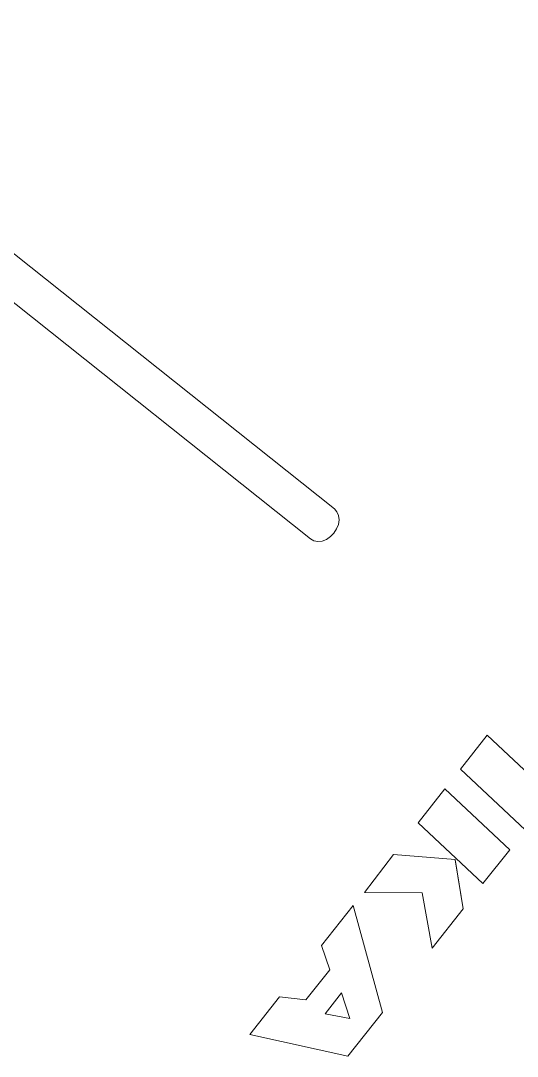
# Model space of a CAD drawing. Header units: millimetres. Extents: x -229914 to 856942, y -268655 to 87212.
# Drawn here: x -139089.2 to -138934.1, y 26167.9 to 26491.5 of the extents above; entities that cross this region are included whole.
import ezdxf

# ---------------------------------------------------------------- set-up
doc = ezdxf.new("R2010")
doc.units = ezdxf.units.MM

# ---------------------------------------------------------------- blocks, each defined once
blk = doc.blocks.new('Т912NEW')
at = {"color": 7, "linetype": 'Continuous', "lineweight": 15}
for p, q in [((-3074.88, 3172.61), (-2830.02, 3172.61)), ((-3077.16, 3160.61), (-2830.02, 3160.61)), ((-2720.87, 3144.74), (-2748.64, 3147.03)), ((-2748.64, 3147.03), (-2748.63, 3147.03)), ((-2748.64, 3147.03), (-2748.57, 3133.57)), ((-2720.87, 3144.74), (-2748.63, 3147.03)), ((-2748.57, 3133.57), (-2720.94, 3131.27)), ((-2720.76, 3123.38), (-2748.53, 3125.67)), ((-2748.53, 3125.67), (-2748.52, 3125.67)), ((-2748.53, 3125.67), (-2748.46, 3112.21)), ((-2720.76, 3123.38), (-2748.52, 3125.67)), ((-2720.76, 3123.38), (-2720.82, 3109.92)), ((-2720.76, 3123.38), (-2720.82, 3109.92)), ((-2720.76, 3123.38), (-2720.76, 3123.38)), ((-2748.46, 3112.21), (-2720.82, 3109.92)), ((-2732.25, 3110.37), (-2748.34, 3099.68)), ((-2732.25, 3110.37), (-2720.77, 3099.92)), ((-2732.25, 3110.37), (-2732.24, 3110.37)), ((-2732.24, 3110.37), (-2720.77, 3099.92)), ((-2720.82, 3109.92), (-2720.82, 3109.92)), ((-2720.77, 3099.92), (-2720.69, 3084.28)), ((-2720.77, 3099.92), (-2720.69, 3084.28)), ((-2720.77, 3099.92), (-2720.77, 3099.92)), ((-2747.99, 3084.77), (-2748.34, 3099.68)), ((-2733.84, 3095.81), (-2747.99, 3084.77)), ((-2733.84, 3095.8), (-2747.98, 3084.77)), ((-2720.69, 3084.28), (-2733.84, 3095.81)), ((-2747.99, 3084.77), (-2747.98, 3084.77)), ((-2720.69, 3084.28), (-2720.69, 3084.28)), ((-2748.24, 3079.38), (-2748.15, 3063.38)), ((-2748.24, 3079.38), (-2720.28, 3058.9)), ((-2748.24, 3079.38), (-2748.23, 3079.38)), ((-2748.23, 3079.38), (-2720.28, 3058.9)), ((-2741.45, 3059.05), (-2748.15, 3063.38)), ((-2741.39, 3047.05), (-2741.45, 3059.05)), ((-2720.28, 3058.9), (-2720.19, 3041.44)), ((-2720.28, 3058.9), (-2720.19, 3041.44)), ((-2720.28, 3058.9), (-2720.28, 3058.9)), ((-2734.04, 3055.71), (-2727.05, 3051.03)), ((-2734.04, 3055.71), (-2734, 3047.35)), ((-2734.03, 3055.71), (-2733.99, 3047.35)), ((-2734, 3047.35), (-2727.05, 3051.03)), ((-2748.44, 3042.64), (-2741.39, 3047.05)), ((-2748.37, 3027.72), (-2748.44, 3042.64)), ((-2720.19, 3041.44), (-2748.37, 3027.72)), ((-2720.19, 3041.44), (-2748.36, 3027.72)), ((-2720.19, 3041.44), (-2720.19, 3041.44)), ((-2748.37, 3027.72), (-2748.36, 3027.72))]:
    blk.add_line(p, q, dxfattribs=at)
at = {"color": 7, "linetype": 'Continuous', "lineweight": 15, "flags": 128}
blk.add_lwpolyline([(-2830.02, 3160.61), (-2828.83, 3160.82), (-2827.72, 3161.42), (-2826.77, 3162.37), (-2826.04, 3163.61), (-2825.58, 3165.06), (-2825.42, 3166.61), (-2825.58, 3168.16), (-2826.04, 3169.61), (-2826.77, 3170.85), (-2827.72, 3171.81), (-2828.83, 3172.41), (-2830.02, 3172.61)], dxfattribs=at)

msp = doc.modelspace()

# ---------------------------------------------------------------- block references
at = {"rotation": 321.4676820499667}
msp.add_blockref('Т912NEW', (-138753.82306, 22094.20638), dxfattribs=at)

doc.saveas('drawing.dxf')
